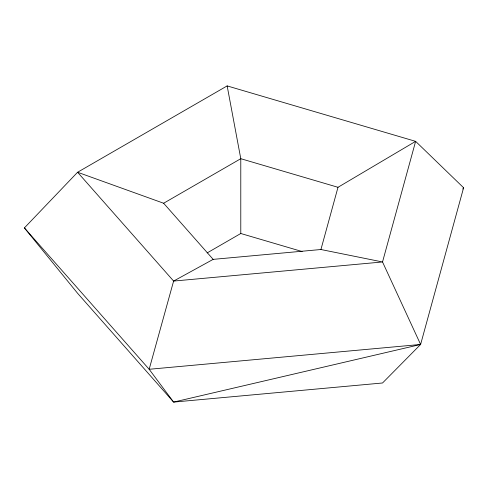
<?xml version="1.0" encoding="UTF-8"?>
<svg xmlns="http://www.w3.org/2000/svg" width="488" height="488" viewBox="0 0 488 488"><rect width="100%" height="100%" fill="white"/><g stroke="black" fill="none" stroke-linecap="round" stroke-linejoin="round"><path stroke-width="0.73" d="M420.607 344.461L149.169 369.282L173.612 281.07L213.164 259.366L320.927 249.514L337.995 187.294L415.623 141.349L463.6 187.746L420.607 344.461L382.531 382.988L173.612 402.094L77.586 293.282L24.4 227.908L77.586 172.258L227.152 85.906L415.623 141.349L382.531 261.964L420.607 344.461L173.612 402.094L149.169 369.282L24.4 227.908M462.783 189.021L463.6 187.746M320.927 249.514L382.531 261.964L173.612 281.07L77.586 172.258L163.632 203.24L240.785 158.698L337.995 187.294M207.156 252.912L240.785 233.496L302.182 251.558M163.632 203.24L213.164 259.366M227.152 85.906L240.785 158.698L240.785 233.496"/></g></svg>
